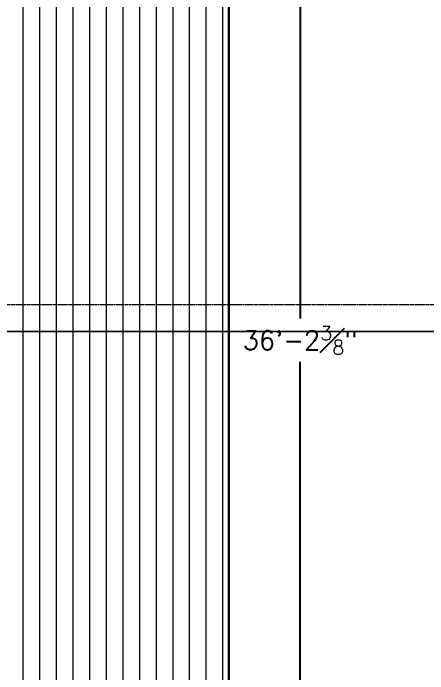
# Model space of a CAD drawing. Header units: inches. Extents: x 437 to 8681, y 26 to 3302.
# Drawn here: x 1739.6 to 1871.8, y 761.1 to 971.8 of the extents above; entities that cross this region are included whole.
import ezdxf

# ---------------------------------------------------------------- set-up
doc = ezdxf.new("R2010")
doc.units = ezdxf.units.IN
doc.header["$MEASUREMENT"] = 0
doc.linetypes.add('PHANTOM2', pattern=[1.25, 0.625, -0.125, 0.125, -0.125, 0.125, -0.125])
doc.layers.add('DIMENSION', color=1, linetype='Continuous')
doc.layers.add('TEXTURE', color=8, linetype='Continuous', lineweight=0)
doc.styles.add('ROMANS', font='romans.shx')
doc.dimstyles.new('SMALLER DIM', dxfattribs={"dimscale": 64, "dimtxt": 0.09375, "dimasz": 0.015625, "dimexe": 0.075, "dimexo": 0.02625, "dimgap": 0.0375, "dimtad": 0, "dimtih": 1, "dimtoh": 1, "dimdec": 4, "dimzin": 3, "dimdsep": 46, "dimlunit": 4, "dimtxsty": 'ROMANS', "dimcen": 0.0375, "dimclrd": 256, "dimclre": 256, "dimclrt": 7, "dimadec": 0, "dimazin": 0, "dimtfac": 0.75, "dimtdec": 4, "dimtmove": 0, "dimatfit": 3, "dimfxl": 1, "dimfrac": 1, "dimtolj": 1, "dimtzin": 0, "dimlwd": -1, "dimlwe": -1, "dimarcsym": 1})

# ---------------------------------------------------------------- blocks, each defined once
blk = doc.blocks.new('*D50')
at = {"layer": 'DIMENSION', "transparency": 16777216}
for p, q in [((1831.07, 1083.69), (1831.07, 874.39)), ((1832.75, 1084.69), (1835.87, 1084.69)), ((1831.07, 651.28), (1831.07, 860.59)), ((1832.75, 650.28), (1835.87, 650.28))]:
    blk.add_line(p, q, dxfattribs=at)
for points in [[(1830.91, 1083.69), (1831.24, 1083.69), (1831.07, 1084.69)], [(1830.91, 651.28), (1831.24, 651.28), (1831.07, 650.28)]]:
    blk.add_solid(points, dxfattribs=at)
at = {"layer": 'DIMENSION', "color": 7, "transparency": 16777216, "insert": (1831.07, 867.49), "char_height": 6, "attachment_point": 5, "style": 'ROMANS'}
blk.add_mtext('\\A1;36\'-2{\\H0.75x;\\S3#8;}"', dxfattribs=at)
blk = doc.blocks.new('*D72')
at = {"layer": 'DIMENSION', "transparency": 16777216}
for p, q in [((1027.98, 870.36), (1464.07, 870.28)), ((1946.54, 870.2), (1510.44, 870.27)), ((1026.98, 868.68), (1026.98, 865.56)), ((1947.54, 868.52), (1947.54, 865.4))]:
    blk.add_line(p, q, dxfattribs=at)
for points in [[(1027.98, 870.53), (1027.98, 870.19), (1026.98, 870.36)], [(1946.54, 870.37), (1946.54, 870.03), (1947.54, 870.2)]]:
    blk.add_solid(points, dxfattribs=at)
at = {"layer": 'DIMENSION', "color": 7, "transparency": 16777216, "insert": (1487.26, 870.28), "char_height": 6, "attachment_point": 5, "style": 'ROMANS'}
blk.add_mtext('\\A1;76\'-8{\\H0.75x;\\S9#16;}"', dxfattribs=at)

msp = doc.modelspace()

# ---------------------------------------------------------------- hatches: boundary and pattern name
at = {"layer": 'TEXTURE', "linetype": 'Continuous'}
h = msp.add_hatch(dxfattribs=at)
h.set_pattern_fill('ANSI31', color=9, scale=42.5, angle=225)
h.set_pattern_definition([(270, (-3559.14, -96.3204), (5.3125, -9e-16), [])])
h.paths.add_polyline_path([(1435.237, 1191.3018), (1435.237, 650.2838), (1363.22944, 650.2838), (1363.22944, 1307.86683), (1821.50336, 1307.86683), (1821.50336, 1168.15326), (1945.22944, 1168.15326), (1945.22944, 1084.7125), (1808.37898, 1084.688), (1808.37898, 650.2838), (1736.14625, 650.2838), (1736.12206, 1191.3018)])
h.paths.add_polyline_path([(1059.22944, 925.86683), (1363.22944, 925.86683), (1363.22944, 853.86683), (1059.22944, 853.86683)])

# ---------------------------------------------------------------- linework, layer by layer
at = {"color": 0}
msp.add_lwpolyline([(1694.70424, 2742.19091), (1578.24003, 2742.19091), (856.53008, 1917.10668), (856.53008, 598.19693), (2115.47196, 598.19693), (2115.47196, 2144.12355), (2005.22944, 2144.12355), (2005.22944, 1084.688), (1808.37898, 1084.688), (1808.37898, 650.2838), (1363.22944, 650.2838), (1363.22944, 853.86683), (1059.22944, 853.86683), (1059.22944, 853.86683), (999.22944, 853.86683), (999.22944, 1947.59292), (1309.22944, 1947.59292)], dxfattribs=at)
at = {"color": 32, "true_color": 0xcd6928}
msp.add_lwpolyline([(1059.22944, 925.86683), (1059.22944, 853.86683), (1363.22944, 853.86683), (1363.22944, 650.2838), (1808.37898, 650.2838), (1808.37898, 1084.688), (1945.22944, 1084.688), (1945.22944, 1168.15932), (1821.50336, 1168.15326), (1821.50336, 1307.86683), (1363.22944, 1307.86683), (1363.22944, 925.86683), (1059.22944, 925.86683)], dxfattribs=at)
at = {"layer": 'DIMENSION', "color": 0}
msp.add_lwpolyline([(1945.22944, 1132.15326), (1945.22944, 1132.15326), (1945.22944, 1084.688), (1808.37898, 1084.688), (1808.37898, 650.2838), (1363.22944, 650.2838), (1363.22944, 925.86683)], dxfattribs=at)
at = {"layer": 'TEXTURE', "color": 7, "linetype": 'PHANTOM2', "lineweight": 0, "flags": 128}
msp.add_lwpolyline([(856.53008, 878.86683), (2115.47196, 878.86683)], dxfattribs=at)

# ---------------------------------------------------------------- dimensions: what is measured, and where the dimension line sits
at = {"layer": 'DIMENSION'}
dim = msp.add_linear_dim(base=(1831.07255, 1084.688), p1=(1831.07255, 650.2838), p2=(1831.07255, 1084.688), angle=90, dimstyle='SMALLER DIM', dxfattribs=at)
dim.commit()
dim.dimension.update_dxf_attribs({"geometry": '*D50', "text_midpoint": (1831.07255, 867.4859)})
dim = msp.add_aligned_dim(p1=(1947.54044, 870.19816), p2=(1026.97689, 870.35883), distance=0, dimstyle='SMALLER DIM', dxfattribs=at)
dim.commit()
dim.dimension.update_dxf_attribs({"geometry": '*D72', "text_midpoint": (1487.25866, 870.27849)})

doc.saveas('drawing.dxf')
